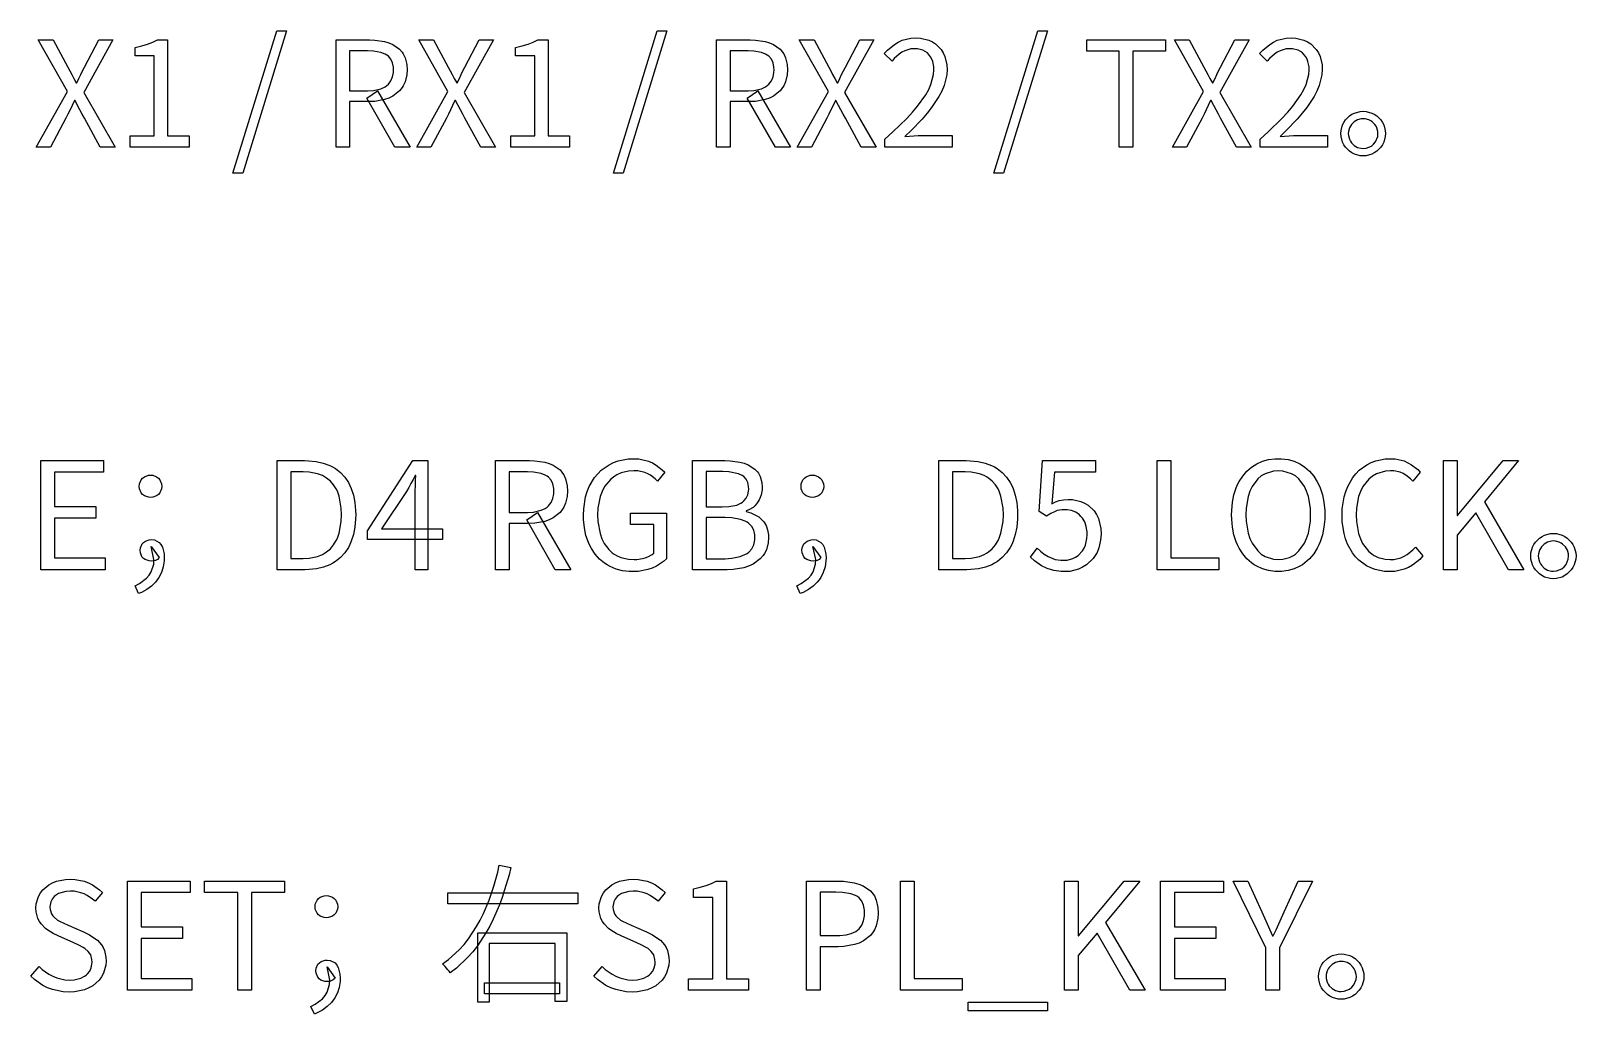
# Model space of a CAD drawing. Header units: millimetres. Extents: x 5 to 292, y 5 to 205.
# Drawn here: x 179.35 to 205.09, y 68.5 to 84.87 of the extents above; entities that cross this region are included whole.
import ezdxf

# ---------------------------------------------------------------- set-up
doc = ezdxf.new("R2010")
doc.units = ezdxf.units.MM
doc.layers.add('ANNOTATION', color=7, linetype='Continuous')

msp = doc.modelspace()

# ---------------------------------------------------------------- linework, layer by layer
at = {"layer": 'ANNOTATION'}
for points in [[(179.441, 82.936), (179.961, 83.859), (179.474, 84.72), (179.723, 84.72), (179.966, 84.265), (180, 84.203), (180.032, 84.142), (180.067, 84.077), (180.107, 84.002), (180.117, 84.002), (180.152, 84.077), (180.181, 84.142), (180.211, 84.203), (180.244, 84.265), (180.482, 84.72), (180.719, 84.72), (180.232, 83.846), (180.755, 82.936), (180.507, 82.936), (180.244, 83.418), (180.207, 83.485), (180.169, 83.554), (180.13, 83.628), (180.088, 83.708), (180.078, 83.708), (180.04, 83.628), (180.004, 83.554), (179.969, 83.485), (179.935, 83.418), (179.679, 82.936), (179.441, 82.936)], [(181.008, 82.936), (181.008, 83.121), (181.407, 83.121), (181.407, 84.452), (181.088, 84.452), (181.088, 84.593), (181.2, 84.618), (181.296, 84.647), (181.381, 84.681), (181.458, 84.72), (181.629, 84.72), (181.629, 83.121), (181.987, 83.121), (181.987, 82.936), (181.008, 82.936)], [(182.717, 82.5), (183.447, 84.869), (183.608, 84.869), (182.88, 82.5), (182.717, 82.5)], [(184.435, 82.936), (184.435, 84.72), (184.993, 84.72), (185.082, 84.717), (185.243, 84.693), (185.315, 84.673), (185.382, 84.645), (185.492, 84.567), (185.536, 84.516), (185.554, 84.487), (185.585, 84.423), (185.611, 84.309), (185.616, 84.221), (185.611, 84.136), (185.585, 84.022), (185.554, 83.956), (185.536, 83.925), (185.492, 83.87), (185.382, 83.782), (185.315, 83.75), (185.243, 83.725), (185.082, 83.696), (184.993, 83.693), (184.659, 83.693), (184.659, 82.936), (184.435, 82.936)], [(185.777, 82.936), (186.298, 83.859), (185.811, 84.72), (186.059, 84.72), (186.302, 84.265), (186.336, 84.203), (186.368, 84.142), (186.403, 84.077), (186.444, 84.002), (186.453, 84.002), (186.488, 84.077), (186.518, 84.142), (186.547, 84.203), (186.58, 84.265), (186.819, 84.72), (187.055, 84.72), (186.568, 83.846), (187.091, 82.936), (186.843, 82.936), (186.58, 83.418), (186.543, 83.485), (186.506, 83.554), (186.466, 83.628), (186.424, 83.708), (186.415, 83.708), (186.376, 83.628), (186.34, 83.554), (186.305, 83.485), (186.271, 83.418), (186.015, 82.936), (185.777, 82.936)], [(187.344, 82.936), (187.344, 83.121), (187.744, 83.121), (187.744, 84.452), (187.425, 84.452), (187.425, 84.593), (187.536, 84.618), (187.633, 84.647), (187.718, 84.681), (187.795, 84.72), (187.965, 84.72), (187.965, 83.121), (188.323, 83.121), (188.323, 82.936), (187.344, 82.936)], [(189.053, 82.5), (189.783, 84.869), (189.944, 84.869), (189.216, 82.5), (189.053, 82.5)], [(190.772, 82.936), (190.772, 84.72), (191.329, 84.72), (191.418, 84.717), (191.579, 84.693), (191.652, 84.673), (191.718, 84.645), (191.828, 84.567), (191.872, 84.516), (191.891, 84.487), (191.921, 84.423), (191.947, 84.309), (191.952, 84.221), (191.947, 84.136), (191.921, 84.022), (191.891, 83.956), (191.872, 83.925), (191.828, 83.87), (191.718, 83.782), (191.652, 83.75), (191.579, 83.725), (191.418, 83.696), (191.329, 83.693), (190.996, 83.693), (190.996, 82.936), (190.772, 82.936)], [(192.113, 82.936), (192.634, 83.859), (192.147, 84.72), (192.395, 84.72), (192.639, 84.265), (192.672, 84.203), (192.704, 84.142), (192.739, 84.077), (192.78, 84.002), (192.79, 84.002), (192.824, 84.077), (192.854, 84.142), (192.884, 84.203), (192.916, 84.265), (193.155, 84.72), (193.391, 84.72), (192.904, 83.846), (193.428, 82.936), (193.179, 82.936), (192.916, 83.418), (192.879, 83.485), (192.842, 83.554), (192.803, 83.628), (192.76, 83.708), (192.751, 83.708), (192.713, 83.628), (192.676, 83.554), (192.642, 83.485), (192.607, 83.418), (192.352, 82.936), (192.113, 82.936)], [(193.574, 82.936), (193.574, 83.067), (193.707, 83.188), (193.938, 83.411), (194.035, 83.515), (194.119, 83.614), (194.254, 83.802), (194.304, 83.891), (194.342, 83.977), (194.386, 84.141), (194.391, 84.219), (194.389, 84.269), (194.371, 84.36), (194.356, 84.401), (194.336, 84.439), (194.282, 84.502), (194.248, 84.526), (194.209, 84.546), (194.116, 84.569), (194.063, 84.572), (194.009, 84.568), (193.907, 84.539), (193.859, 84.513), (193.814, 84.482), (193.73, 84.408), (193.693, 84.365), (193.564, 84.491), (193.618, 84.548), (193.734, 84.643), (193.795, 84.681), (193.86, 84.712), (194.007, 84.747), (194.089, 84.752), (194.167, 84.748), (194.305, 84.715), (194.366, 84.687), (194.42, 84.651), (194.51, 84.56), (194.546, 84.504), (194.574, 84.443), (194.606, 84.305), (194.61, 84.228), (194.605, 84.139), (194.56, 83.959), (194.521, 83.868), (194.473, 83.776), (194.35, 83.591), (194.276, 83.497), (194.194, 83.402), (194.011, 83.209), (193.909, 83.111), (193.981, 83.116), (194.057, 83.122), (194.131, 83.127), (194.202, 83.128), (194.696, 83.128), (194.696, 82.936), (193.574, 82.936)], [(195.389, 82.5), (196.119, 84.869), (196.28, 84.869), (195.552, 82.5), (195.389, 82.5)], [(197.478, 82.936), (197.478, 84.53), (196.937, 84.53), (196.937, 84.72), (198.245, 84.72), (198.245, 84.53), (197.704, 84.53), (197.704, 82.936), (197.478, 82.936)], [(198.362, 82.936), (198.882, 83.859), (198.395, 84.72), (198.644, 84.72), (198.887, 84.265), (198.921, 84.203), (198.953, 84.142), (198.988, 84.077), (199.028, 84.002), (199.038, 84.002), (199.073, 84.077), (199.103, 84.142), (199.132, 84.203), (199.165, 84.265), (199.403, 84.72), (199.64, 84.72), (199.153, 83.846), (199.676, 82.936), (199.428, 82.936), (199.165, 83.418), (199.128, 83.485), (199.09, 83.554), (199.051, 83.628), (199.009, 83.708), (198.999, 83.708), (198.961, 83.628), (198.925, 83.554), (198.89, 83.485), (198.856, 83.418), (198.6, 82.936), (198.362, 82.936)], [(199.822, 82.936), (199.822, 83.067), (199.956, 83.188), (200.186, 83.411), (200.283, 83.515), (200.368, 83.614), (200.502, 83.802), (200.552, 83.891), (200.591, 83.977), (200.634, 84.141), (200.64, 84.219), (200.638, 84.269), (200.62, 84.36), (200.605, 84.401), (200.585, 84.439), (200.53, 84.502), (200.496, 84.526), (200.457, 84.546), (200.365, 84.569), (200.311, 84.572), (200.258, 84.568), (200.156, 84.539), (200.108, 84.513), (200.062, 84.482), (199.979, 84.408), (199.941, 84.365), (199.812, 84.491), (199.867, 84.548), (199.983, 84.643), (200.044, 84.681), (200.108, 84.712), (200.256, 84.747), (200.338, 84.752), (200.416, 84.748), (200.554, 84.715), (200.614, 84.687), (200.669, 84.651), (200.759, 84.56), (200.794, 84.504), (200.823, 84.443), (200.855, 84.305), (200.859, 84.228), (200.853, 84.139), (200.809, 83.959), (200.77, 83.868), (200.721, 83.776), (200.599, 83.591), (200.524, 83.497), (200.443, 83.402), (200.259, 83.209), (200.158, 83.111), (200.23, 83.116), (200.305, 83.122), (200.38, 83.127), (200.45, 83.128), (200.944, 83.128), (200.944, 82.936), (199.822, 82.936)], [(184.659, 83.873), (184.959, 83.873), (185.057, 83.878), (185.182, 83.907), (185.251, 83.939), (185.28, 83.959), (185.306, 83.982), (185.348, 84.037), (185.377, 84.102), (185.391, 84.179), (185.392, 84.221), (185.391, 84.263), (185.377, 84.338), (185.348, 84.399), (185.306, 84.448), (185.28, 84.467), (185.251, 84.483), (185.182, 84.51), (185.057, 84.533), (184.959, 84.538), (184.659, 84.538), (184.659, 83.873)], [(190.996, 83.873), (191.295, 83.873), (191.394, 83.878), (191.519, 83.907), (191.587, 83.939), (191.616, 83.959), (191.643, 83.982), (191.685, 84.037), (191.713, 84.102), (191.727, 84.179), (191.729, 84.221), (191.727, 84.263), (191.713, 84.338), (191.685, 84.399), (191.643, 84.448), (191.616, 84.467), (191.587, 84.483), (191.519, 84.51), (191.394, 84.533), (191.295, 84.538), (190.996, 84.538), (190.996, 83.873)], [(185.414, 82.936), (184.947, 83.751), (185.125, 83.871), (185.667, 82.936), (185.414, 82.936)], [(191.75, 82.936), (191.283, 83.751), (191.461, 83.871), (192.003, 82.936), (191.75, 82.936)], [(201.538, 83.53), (201.589, 83.527), (201.683, 83.502), (201.725, 83.48), (201.765, 83.453), (201.832, 83.386), (201.859, 83.346), (201.882, 83.303), (201.907, 83.21), (201.911, 83.16), (201.907, 83.11), (201.882, 83.017), (201.859, 82.974), (201.832, 82.934), (201.765, 82.866), (201.725, 82.839), (201.683, 82.816), (201.589, 82.791), (201.538, 82.788), (201.488, 82.791), (201.395, 82.816), (201.352, 82.839), (201.312, 82.866), (201.245, 82.934), (201.218, 82.974), (201.196, 83.017), (201.171, 83.11), (201.168, 83.16), (201.171, 83.21), (201.196, 83.303), (201.218, 83.346), (201.245, 83.386), (201.313, 83.453), (201.353, 83.48), (201.397, 83.502), (201.489, 83.527), (201.538, 83.53)], [(201.538, 82.912), (201.589, 82.916), (201.677, 82.952), (201.714, 82.983), (201.746, 83.021), (201.782, 83.11), (201.786, 83.16), (201.784, 83.192), (201.768, 83.253), (201.754, 83.282), (201.736, 83.308), (201.691, 83.353), (201.665, 83.371), (201.636, 83.386), (201.573, 83.403), (201.538, 83.406), (201.506, 83.403), (201.445, 83.386), (201.416, 83.371), (201.39, 83.353), (201.345, 83.308), (201.326, 83.282), (201.311, 83.253), (201.294, 83.192), (201.292, 83.16), (201.294, 83.127), (201.311, 83.064), (201.326, 83.034), (201.345, 83.007), (201.39, 82.962), (201.416, 82.944), (201.445, 82.93), (201.506, 82.914), (201.538, 82.912)], [(189.376, 75.867), (189.317, 75.868), (189.203, 75.882), (189.097, 75.91), (188.998, 75.952), (188.951, 75.978), (188.906, 76.008), (188.823, 76.076), (188.751, 76.156), (188.688, 76.249), (188.661, 76.3), (188.636, 76.354), (188.596, 76.47), (188.57, 76.596), (188.557, 76.733), (188.555, 76.806), (188.559, 76.913), (188.59, 77.111), (188.617, 77.201), (188.651, 77.285), (188.739, 77.433), (188.792, 77.497), (188.851, 77.554), (188.983, 77.647), (189.056, 77.683), (189.133, 77.711), (189.299, 77.743), (189.388, 77.747), (189.479, 77.743), (189.638, 77.708), (189.705, 77.677), (189.765, 77.641), (189.868, 77.564), (189.911, 77.524), (189.787, 77.375), (189.751, 77.41), (189.67, 77.471), (189.625, 77.497), (189.576, 77.519), (189.461, 77.544), (189.396, 77.547), (189.307, 77.541), (189.185, 77.512), (189.111, 77.478), (189.076, 77.457), (189.011, 77.408), (188.906, 77.281), (188.865, 77.203), (188.833, 77.117), (188.795, 76.922), (188.791, 76.813), (188.795, 76.702), (188.83, 76.503), (188.861, 76.415), (188.901, 76.336), (188.975, 76.236), (189.035, 76.181), (189.068, 76.157), (189.103, 76.136), (189.179, 76.102), (189.305, 76.073), (189.398, 76.067), (189.446, 76.069), (189.538, 76.083), (189.583, 76.095), (189.624, 76.111), (189.696, 76.15), (189.725, 76.174), (189.725, 76.65), (189.339, 76.65), (189.339, 76.84), (189.936, 76.84), (189.936, 76.077), (189.888, 76.033), (189.77, 75.958), (189.701, 75.926), (189.627, 75.9), (189.464, 75.87), (189.376, 75.867)], [(200.125, 75.867), (200.069, 75.868), (199.961, 75.883), (199.861, 75.912), (199.767, 75.955), (199.722, 75.982), (199.68, 76.012), (199.602, 76.082), (199.533, 76.164), (199.474, 76.258), (199.448, 76.31), (199.425, 76.365), (199.388, 76.481), (199.363, 76.607), (199.351, 76.742), (199.349, 76.813), (199.351, 76.885), (199.363, 77.021), (199.388, 77.146), (199.425, 77.261), (199.448, 77.315), (199.474, 77.366), (199.533, 77.458), (199.602, 77.538), (199.68, 77.606), (199.722, 77.636), (199.767, 77.662), (199.861, 77.704), (199.961, 77.731), (200.069, 77.745), (200.125, 77.747), (200.181, 77.745), (200.288, 77.731), (200.389, 77.703), (200.483, 77.661), (200.527, 77.635), (200.57, 77.605), (200.648, 77.537), (200.717, 77.456), (200.776, 77.364), (200.802, 77.314), (200.825, 77.26), (200.862, 77.146), (200.887, 77.021), (200.899, 76.885), (200.901, 76.813), (200.899, 76.742), (200.887, 76.607), (200.862, 76.481), (200.825, 76.365), (200.802, 76.31), (200.776, 76.258), (200.717, 76.164), (200.648, 76.082), (200.57, 76.012), (200.527, 75.982), (200.483, 75.955), (200.389, 75.912), (200.288, 75.883), (200.181, 75.868), (200.125, 75.867)], [(201.978, 75.867), (201.896, 75.871), (201.739, 75.902), (201.665, 75.93), (201.595, 75.965), (201.469, 76.057), (201.413, 76.114), (201.363, 76.178), (201.28, 76.326), (201.247, 76.41), (201.221, 76.501), (201.192, 76.698), (201.188, 76.806), (201.192, 76.913), (201.222, 77.111), (201.249, 77.201), (201.282, 77.285), (201.367, 77.433), (201.418, 77.497), (201.475, 77.554), (201.603, 77.647), (201.673, 77.683), (201.748, 77.711), (201.908, 77.743), (201.993, 77.747), (202.074, 77.743), (202.22, 77.709), (202.285, 77.679), (202.346, 77.644), (202.449, 77.566), (202.491, 77.524), (202.368, 77.375), (202.33, 77.412), (202.248, 77.474), (202.204, 77.499), (202.156, 77.52), (202.052, 77.544), (201.996, 77.547), (201.913, 77.541), (201.763, 77.496), (201.696, 77.457), (201.635, 77.408), (201.534, 77.281), (201.495, 77.203), (201.464, 77.117), (201.428, 76.922), (201.423, 76.813), (201.428, 76.702), (201.462, 76.503), (201.493, 76.415), (201.531, 76.336), (201.629, 76.208), (201.688, 76.157), (201.721, 76.136), (201.79, 76.102), (201.904, 76.073), (201.988, 76.067), (202.051, 76.071), (202.167, 76.098), (202.22, 76.122), (202.27, 76.152), (202.365, 76.227), (202.409, 76.273), (202.536, 76.127), (202.481, 76.068), (202.36, 75.972), (202.293, 75.935), (202.222, 75.905), (202.065, 75.871), (201.978, 75.867)], [(179.516, 75.899), (179.516, 77.715), (180.562, 77.715), (180.562, 77.522), (179.744, 77.522), (179.744, 76.952), (180.433, 76.952), (180.433, 76.756), (179.744, 76.756), (179.744, 76.095), (180.589, 76.095), (180.589, 75.899), (179.516, 75.899)], [(181.345, 77.103), (181.309, 77.106), (181.243, 77.131), (181.213, 77.152), (181.189, 77.179), (181.16, 77.246), (181.156, 77.286), (181.16, 77.328), (181.189, 77.396), (181.213, 77.424), (181.243, 77.446), (181.309, 77.471), (181.345, 77.475), (181.381, 77.471), (181.446, 77.446), (181.476, 77.424), (181.501, 77.396), (181.529, 77.328), (181.533, 77.286), (181.529, 77.246), (181.501, 77.179), (181.476, 77.152), (181.446, 77.131), (181.381, 77.106), (181.345, 77.103)], [(183.453, 75.899), (183.453, 77.715), (183.907, 77.715), (183.976, 77.713), (184.104, 77.7), (184.222, 77.674), (184.328, 77.634), (184.377, 77.61), (184.424, 77.582), (184.507, 77.517), (184.579, 77.441), (184.639, 77.352), (184.665, 77.303), (184.688, 77.252), (184.724, 77.141), (184.748, 77.018), (184.76, 76.884), (184.762, 76.813), (184.76, 76.743), (184.748, 76.609), (184.724, 76.486), (184.688, 76.373), (184.665, 76.32), (184.639, 76.27), (184.58, 76.18), (184.508, 76.101), (184.426, 76.035), (184.38, 76.006), (184.332, 75.981), (184.227, 75.941), (184.111, 75.914), (183.984, 75.9), (183.917, 75.899), (183.453, 75.899)], [(183.681, 76.087), (183.887, 76.087), (183.989, 76.092), (184.126, 76.12), (184.206, 76.152), (184.243, 76.173), (184.277, 76.195), (184.339, 76.248), (184.393, 76.31), (184.437, 76.382), (184.456, 76.421), (184.487, 76.507), (184.522, 76.703), (184.526, 76.813), (184.522, 76.925), (184.487, 77.121), (184.456, 77.204), (184.437, 77.243), (184.393, 77.313), (184.339, 77.373), (184.277, 77.424), (184.243, 77.446), (184.206, 77.465), (184.126, 77.497), (183.989, 77.524), (183.887, 77.529), (183.681, 77.529), (183.681, 76.087)], [(185.75, 75.899), (185.75, 77.138), (185.752, 77.212), (185.755, 77.301), (185.76, 77.391), (185.763, 77.467), (185.753, 77.467), (185.718, 77.402), (185.682, 77.335), (185.645, 77.267), (185.607, 77.2), (185.193, 76.58), (186.207, 76.58), (186.207, 76.399), (184.957, 76.399), (184.957, 76.548), (185.713, 77.715), (185.963, 77.715), (185.963, 75.899), (185.75, 75.899)], [(187.088, 75.899), (187.088, 77.715), (187.656, 77.715), (187.746, 77.712), (187.91, 77.688), (187.984, 77.667), (188.052, 77.639), (188.164, 77.559), (188.208, 77.507), (188.228, 77.478), (188.258, 77.413), (188.285, 77.297), (188.29, 77.207), (188.285, 77.12), (188.258, 77.005), (188.228, 76.937), (188.208, 76.906), (188.164, 76.85), (188.052, 76.76), (187.984, 76.727), (187.91, 76.702), (187.746, 76.673), (187.656, 76.669), (187.316, 76.669), (187.316, 75.899), (187.088, 75.899)], [(187.316, 76.853), (187.621, 76.853), (187.722, 76.858), (187.849, 76.887), (187.918, 76.92), (187.948, 76.941), (187.975, 76.964), (188.018, 77.019), (188.046, 77.086), (188.061, 77.164), (188.062, 77.207), (188.061, 77.25), (188.046, 77.326), (188.018, 77.388), (187.975, 77.438), (187.948, 77.457), (187.918, 77.474), (187.849, 77.501), (187.722, 77.525), (187.621, 77.529), (187.316, 77.529), (187.316, 76.853)], [(190.369, 75.899), (190.369, 77.715), (190.907, 77.715), (190.997, 77.712), (191.16, 77.69), (191.233, 77.671), (191.299, 77.645), (191.409, 77.574), (191.452, 77.529), (191.471, 77.504), (191.5, 77.448), (191.526, 77.348), (191.531, 77.272), (191.529, 77.228), (191.514, 77.143), (191.5, 77.102), (191.483, 77.063), (191.438, 76.993), (191.41, 76.963), (191.379, 76.936), (191.307, 76.893), (191.266, 76.878), (191.266, 76.865), (191.343, 76.845), (191.476, 76.776), (191.531, 76.726), (191.556, 76.698), (191.595, 76.634), (191.621, 76.56), (191.634, 76.477), (191.636, 76.432), (191.63, 76.346), (191.601, 76.232), (191.568, 76.166), (191.547, 76.135), (191.499, 76.08), (191.378, 75.991), (191.305, 75.958), (191.224, 75.932), (191.045, 75.902), (190.947, 75.899), (190.369, 75.899)], [(190.597, 76.945), (190.867, 76.945), (190.977, 76.949), (191.109, 76.975), (191.177, 77.005), (191.204, 77.024), (191.228, 77.044), (191.266, 77.091), (191.292, 77.146), (191.305, 77.208), (191.306, 77.242), (191.304, 77.281), (191.291, 77.349), (191.264, 77.406), (191.223, 77.451), (191.198, 77.468), (191.138, 77.497), (190.977, 77.53), (190.877, 77.534), (190.597, 77.534), (190.597, 76.945)], [(192.366, 77.103), (192.33, 77.106), (192.265, 77.131), (192.235, 77.152), (192.21, 77.179), (192.182, 77.246), (192.178, 77.286), (192.182, 77.328), (192.21, 77.396), (192.235, 77.424), (192.265, 77.446), (192.33, 77.471), (192.366, 77.475), (192.403, 77.471), (192.468, 77.446), (192.498, 77.424), (192.523, 77.396), (192.551, 77.328), (192.555, 77.286), (192.551, 77.246), (192.523, 77.179), (192.498, 77.152), (192.468, 77.131), (192.403, 77.106), (192.366, 77.103)], [(194.475, 75.899), (194.475, 77.715), (194.929, 77.715), (194.997, 77.713), (195.126, 77.7), (195.244, 77.674), (195.35, 77.634), (195.399, 77.61), (195.445, 77.582), (195.529, 77.517), (195.601, 77.441), (195.661, 77.352), (195.687, 77.303), (195.71, 77.252), (195.746, 77.141), (195.77, 77.018), (195.782, 76.884), (195.784, 76.813), (195.782, 76.743), (195.77, 76.609), (195.746, 76.486), (195.71, 76.373), (195.687, 76.32), (195.661, 76.27), (195.601, 76.18), (195.53, 76.101), (195.448, 76.035), (195.402, 76.006), (195.354, 75.981), (195.249, 75.941), (195.133, 75.914), (195.006, 75.9), (194.939, 75.899), (194.475, 75.899)], [(194.703, 76.087), (194.909, 76.087), (195.011, 76.092), (195.148, 76.12), (195.228, 76.152), (195.265, 76.173), (195.299, 76.195), (195.361, 76.248), (195.414, 76.31), (195.459, 76.382), (195.477, 76.421), (195.508, 76.507), (195.544, 76.703), (195.548, 76.813), (195.544, 76.925), (195.508, 77.121), (195.477, 77.204), (195.459, 77.243), (195.414, 77.313), (195.361, 77.373), (195.299, 77.424), (195.265, 77.446), (195.228, 77.465), (195.148, 77.497), (195.011, 77.524), (194.909, 77.529), (194.703, 77.529), (194.703, 76.087)], [(196.579, 75.867), (196.51, 75.869), (196.386, 75.886), (196.33, 75.901), (196.278, 75.92), (196.184, 75.964), (196.142, 75.991), (196.065, 76.047), (195.997, 76.107), (196.111, 76.256), (196.166, 76.205), (196.226, 76.157), (196.294, 76.116), (196.371, 76.083), (196.413, 76.071), (196.506, 76.057), (196.557, 76.055), (196.609, 76.058), (196.706, 76.084), (196.751, 76.107), (196.793, 76.136), (196.863, 76.21), (196.891, 76.255), (196.914, 76.306), (196.94, 76.42), (196.943, 76.483), (196.942, 76.531), (196.929, 76.617), (196.903, 76.693), (196.865, 76.758), (196.84, 76.787), (196.814, 76.813), (196.754, 76.854), (196.685, 76.882), (196.608, 76.896), (196.567, 76.897), (196.523, 76.896), (196.445, 76.882), (196.41, 76.87), (196.34, 76.837), (196.264, 76.791), (196.143, 76.868), (196.202, 77.715), (197.084, 77.715), (197.084, 77.522), (196.401, 77.522), (196.353, 76.996), (196.414, 77.027), (196.478, 77.05), (196.548, 77.064), (196.626, 77.068), (196.7, 77.065), (196.838, 77.034), (196.901, 77.008), (196.96, 76.973), (197.059, 76.878), (197.099, 76.818), (197.132, 76.749), (197.169, 76.584), (197.174, 76.488), (197.168, 76.393), (197.14, 76.264), (197.108, 76.187), (197.088, 76.151), (197.042, 76.086), (196.931, 75.98), (196.866, 75.939), (196.797, 75.908), (196.654, 75.871), (196.579, 75.867)], [(198.11, 75.899), (198.11, 77.715), (198.338, 77.715), (198.338, 76.095), (199.134, 76.095), (199.134, 75.899), (198.11, 75.899)], [(200.125, 76.067), (200.204, 76.073), (200.313, 76.103), (200.379, 76.137), (200.41, 76.159), (200.467, 76.21), (200.561, 76.34), (200.598, 76.419), (200.628, 76.507), (200.661, 76.704), (200.665, 76.813), (200.661, 76.923), (200.628, 77.12), (200.598, 77.206), (200.561, 77.284), (200.467, 77.41), (200.41, 77.459), (200.346, 77.497), (200.204, 77.541), (200.125, 77.547), (200.047, 77.541), (199.905, 77.497), (199.841, 77.459), (199.783, 77.41), (199.689, 77.284), (199.652, 77.206), (199.622, 77.12), (199.589, 76.923), (199.585, 76.813), (199.589, 76.704), (199.622, 76.507), (199.652, 76.419), (199.689, 76.34), (199.783, 76.21), (199.841, 76.159), (199.905, 76.119), (200.047, 76.073), (200.125, 76.067)], [(202.875, 75.899), (202.875, 77.715), (203.103, 77.715), (203.103, 76.803), (203.108, 76.803), (203.869, 77.715), (204.129, 77.715), (203.559, 77.026), (204.216, 75.899), (203.961, 75.899), (203.416, 76.845), (203.103, 76.474), (203.103, 75.899), (202.875, 75.899)], [(188.085, 75.899), (187.609, 76.729), (187.79, 76.85), (188.342, 75.899), (188.085, 75.899)], [(190.597, 76.082), (190.914, 76.082), (191.024, 76.088), (191.166, 76.116), (191.244, 76.149), (191.279, 76.169), (191.309, 76.192), (191.359, 76.248), (191.391, 76.315), (191.408, 76.395), (191.41, 76.439), (191.408, 76.48), (191.392, 76.554), (191.359, 76.616), (191.311, 76.667), (191.281, 76.688), (191.247, 76.706), (191.169, 76.736), (191.026, 76.761), (190.914, 76.766), (190.597, 76.766), (190.597, 76.082)], [(204.707, 76.504), (204.759, 76.5), (204.854, 76.475), (204.897, 76.452), (204.937, 76.425), (205.006, 76.357), (205.034, 76.316), (205.056, 76.272), (205.083, 76.178), (205.086, 76.127), (205.083, 76.076), (205.056, 75.981), (205.034, 75.937), (205.006, 75.896), (204.937, 75.828), (204.897, 75.8), (204.854, 75.777), (204.759, 75.751), (204.707, 75.748), (204.656, 75.751), (204.561, 75.777), (204.517, 75.8), (204.476, 75.828), (204.408, 75.896), (204.381, 75.937), (204.359, 75.981), (204.333, 76.076), (204.33, 76.127), (204.333, 76.178), (204.359, 76.272), (204.381, 76.316), (204.408, 76.357), (204.477, 76.425), (204.518, 76.452), (204.562, 76.475), (204.657, 76.5), (204.707, 76.504)], [(181.144, 75.5), (181.087, 75.629), (181.16, 75.667), (181.278, 75.756), (181.322, 75.807), (181.357, 75.863), (181.397, 75.993), (181.402, 76.067), (181.355, 76.285), (181.488, 76.099), (181.459, 76.071), (181.426, 76.054), (181.392, 76.045), (181.357, 76.042), (181.32, 76.045), (181.254, 76.067), (181.226, 76.087), (181.202, 76.112), (181.175, 76.179), (181.171, 76.221), (181.175, 76.263), (181.203, 76.329), (181.228, 76.354), (181.258, 76.374), (181.323, 76.397), (181.359, 76.399), (181.408, 76.394), (181.488, 76.353), (181.518, 76.317), (181.542, 76.273), (181.569, 76.163), (181.573, 76.097), (181.571, 76.044), (181.556, 75.944), (181.528, 75.852), (181.484, 75.768), (181.457, 75.729), (181.427, 75.692), (181.359, 75.625), (181.281, 75.568), (181.192, 75.52), (181.144, 75.5)], [(192.166, 75.5), (192.109, 75.629), (192.182, 75.667), (192.3, 75.756), (192.344, 75.807), (192.379, 75.863), (192.418, 75.993), (192.423, 76.067), (192.377, 76.285), (192.51, 76.099), (192.481, 76.071), (192.448, 76.054), (192.414, 76.045), (192.379, 76.042), (192.342, 76.045), (192.276, 76.067), (192.248, 76.087), (192.224, 76.112), (192.196, 76.179), (192.193, 76.221), (192.197, 76.263), (192.225, 76.329), (192.25, 76.354), (192.28, 76.374), (192.345, 76.397), (192.381, 76.399), (192.43, 76.394), (192.51, 76.353), (192.54, 76.317), (192.564, 76.273), (192.591, 76.163), (192.595, 76.097), (192.593, 76.044), (192.578, 75.944), (192.549, 75.852), (192.506, 75.768), (192.479, 75.729), (192.449, 75.692), (192.381, 75.625), (192.303, 75.568), (192.214, 75.52), (192.166, 75.5)], [(204.707, 75.874), (204.758, 75.879), (204.848, 75.915), (204.886, 75.947), (204.918, 75.986), (204.955, 76.076), (204.959, 76.127), (204.957, 76.16), (204.94, 76.222), (204.926, 76.251), (204.908, 76.278), (204.862, 76.323), (204.835, 76.342), (204.806, 76.357), (204.742, 76.375), (204.707, 76.377), (204.674, 76.375), (204.612, 76.357), (204.582, 76.342), (204.555, 76.323), (204.51, 76.278), (204.491, 76.251), (204.476, 76.222), (204.458, 76.16), (204.456, 76.127), (204.458, 76.093), (204.476, 76.029), (204.491, 75.999), (204.51, 75.972), (204.555, 75.926), (204.582, 75.907), (204.612, 75.893), (204.674, 75.876), (204.707, 75.874)], [(187.153, 70.98), (187.346, 70.943), (187.315, 70.817), (187.242, 70.567), (187.201, 70.442), (187.156, 70.32), (187.053, 70.081), (186.994, 69.964), (186.931, 69.851), (186.789, 69.637), (186.71, 69.537), (186.626, 69.441), (186.439, 69.267), (186.335, 69.189), (186.318, 69.212), (186.298, 69.238), (186.275, 69.265), (186.253, 69.291), (186.231, 69.316), (186.209, 69.337), (186.307, 69.41), (186.486, 69.571), (186.566, 69.661), (186.64, 69.755), (186.774, 69.956), (186.833, 70.062), (186.888, 70.172), (186.984, 70.396), (187.025, 70.512), (187.062, 70.628), (187.126, 70.863), (187.153, 70.98)], [(179.987, 68.867), (179.892, 68.871), (179.714, 68.907), (179.631, 68.938), (179.553, 68.978), (179.413, 69.075), (179.352, 69.134), (179.489, 69.293), (179.539, 69.245), (179.653, 69.163), (179.717, 69.129), (179.783, 69.102), (179.919, 69.071), (179.989, 69.067), (180.075, 69.072), (180.184, 69.099), (180.244, 69.13), (180.27, 69.149), (180.294, 69.17), (180.332, 69.217), (180.357, 69.271), (180.369, 69.33), (180.371, 69.362), (180.368, 69.408), (180.348, 69.485), (180.33, 69.516), (180.308, 69.543), (180.253, 69.591), (180.221, 69.611), (180.148, 69.649), (180.066, 69.687), (179.806, 69.801), (179.721, 69.843), (179.636, 69.895), (179.595, 69.926), (179.524, 70), (179.494, 70.044), (179.469, 70.092), (179.44, 70.204), (179.437, 70.267), (179.441, 70.335), (179.478, 70.46), (179.511, 70.516), (179.552, 70.567), (179.653, 70.651), (179.714, 70.685), (179.781, 70.712), (179.928, 70.743), (180.009, 70.747), (180.089, 70.743), (180.24, 70.712), (180.31, 70.685), (180.376, 70.652), (180.492, 70.571), (180.542, 70.524), (180.423, 70.378), (180.38, 70.415), (180.287, 70.476), (180.238, 70.501), (180.186, 70.521), (180.072, 70.544), (180.009, 70.547), (179.936, 70.542), (179.813, 70.507), (179.762, 70.476), (179.74, 70.457), (179.706, 70.416), (179.682, 70.368), (179.671, 70.314), (179.669, 70.284), (179.672, 70.241), (179.695, 70.168), (179.715, 70.138), (179.74, 70.111), (179.797, 70.065), (179.83, 70.046), (179.901, 70.012), (179.972, 69.979), (180.23, 69.868), (180.329, 69.819), (180.419, 69.761), (180.459, 69.728), (180.527, 69.651), (180.554, 69.607), (180.576, 69.559), (180.601, 69.446), (180.604, 69.382), (180.599, 69.312), (180.562, 69.181), (180.529, 69.121), (180.488, 69.065), (180.381, 68.972), (180.316, 68.935), (180.243, 68.905), (180.079, 68.871), (179.987, 68.867)], [(180.96, 68.899), (180.96, 70.715), (182.006, 70.715), (182.006, 70.522), (181.188, 70.522), (181.188, 69.952), (181.877, 69.952), (181.877, 69.756), (181.188, 69.756), (181.188, 69.095), (182.034, 69.095), (182.034, 68.899), (180.96, 68.899)], [(182.797, 68.899), (182.797, 70.522), (182.246, 70.522), (182.246, 70.715), (183.577, 70.715), (183.577, 70.522), (183.027, 70.522), (183.027, 68.899), (182.797, 68.899)], [(186.293, 70.517), (188.459, 70.517), (188.459, 70.336), (186.293, 70.336), (186.293, 70.517)], [(189.363, 68.867), (189.268, 68.871), (189.091, 68.907), (189.008, 68.938), (188.929, 68.978), (188.79, 69.075), (188.729, 69.134), (188.865, 69.293), (188.916, 69.245), (189.03, 69.163), (189.093, 69.129), (189.159, 69.102), (189.296, 69.071), (189.366, 69.067), (189.451, 69.072), (189.56, 69.099), (189.62, 69.13), (189.647, 69.149), (189.67, 69.17), (189.708, 69.217), (189.733, 69.271), (189.746, 69.33), (189.747, 69.362), (189.745, 69.408), (189.724, 69.485), (189.706, 69.516), (189.684, 69.543), (189.63, 69.591), (189.597, 69.611), (189.524, 69.649), (189.442, 69.687), (189.182, 69.801), (189.098, 69.843), (189.013, 69.895), (188.972, 69.926), (188.9, 70), (188.87, 70.044), (188.845, 70.092), (188.817, 70.204), (188.813, 70.267), (188.818, 70.335), (188.855, 70.46), (188.887, 70.516), (188.928, 70.567), (189.029, 70.651), (189.09, 70.685), (189.157, 70.712), (189.305, 70.743), (189.385, 70.747), (189.466, 70.743), (189.616, 70.712), (189.687, 70.685), (189.753, 70.652), (189.868, 70.571), (189.918, 70.524), (189.799, 70.378), (189.756, 70.415), (189.664, 70.476), (189.615, 70.501), (189.563, 70.521), (189.448, 70.544), (189.385, 70.547), (189.312, 70.542), (189.189, 70.507), (189.139, 70.476), (189.117, 70.457), (189.082, 70.416), (189.059, 70.368), (189.047, 70.314), (189.046, 70.284), (189.049, 70.241), (189.072, 70.168), (189.092, 70.138), (189.116, 70.111), (189.174, 70.065), (189.207, 70.046), (189.277, 70.012), (189.348, 69.979), (189.606, 69.868), (189.705, 69.819), (189.795, 69.761), (189.836, 69.728), (189.904, 69.651), (189.931, 69.607), (189.952, 69.559), (189.977, 69.446), (189.98, 69.382), (189.975, 69.312), (189.938, 69.181), (189.906, 69.121), (189.865, 69.065), (189.758, 68.972), (189.692, 68.935), (189.62, 68.905), (189.455, 68.871), (189.363, 68.867)], [(190.305, 68.899), (190.305, 69.087), (190.711, 69.087), (190.711, 70.442), (190.386, 70.442), (190.386, 70.586), (190.5, 70.611), (190.598, 70.641), (190.685, 70.675), (190.763, 70.715), (190.937, 70.715), (190.937, 69.087), (191.301, 69.087), (191.301, 68.899), (190.305, 68.899)], [(192.267, 68.899), (192.267, 70.715), (192.785, 70.715), (192.884, 70.712), (193.062, 70.687), (193.142, 70.664), (193.214, 70.635), (193.333, 70.551), (193.38, 70.497), (193.4, 70.467), (193.431, 70.398), (193.459, 70.276), (193.464, 70.182), (193.459, 70.091), (193.431, 69.97), (193.4, 69.9), (193.38, 69.868), (193.334, 69.81), (193.216, 69.717), (193.144, 69.683), (193.066, 69.656), (192.891, 69.626), (192.795, 69.622), (192.495, 69.622), (192.495, 68.899), (192.267, 68.899)], [(192.495, 69.808), (192.765, 69.808), (192.823, 69.81), (192.927, 69.821), (193.015, 69.843), (193.089, 69.876), (193.12, 69.897), (193.147, 69.921), (193.191, 69.979), (193.22, 70.051), (193.234, 70.135), (193.236, 70.182), (193.234, 70.23), (193.219, 70.314), (193.189, 70.382), (193.144, 70.434), (193.116, 70.455), (193.084, 70.472), (193.009, 70.5), (192.868, 70.525), (192.755, 70.529), (192.495, 70.529), (192.495, 69.808)], [(193.836, 68.899), (193.836, 70.715), (194.064, 70.715), (194.064, 69.095), (194.859, 69.095), (194.859, 68.899), (193.836, 68.899)], [(196.566, 68.899), (196.566, 70.715), (196.794, 70.715), (196.794, 69.803), (196.799, 69.803), (197.56, 70.715), (197.82, 70.715), (197.25, 70.026), (197.907, 68.899), (197.652, 68.899), (197.107, 69.845), (196.794, 69.474), (196.794, 68.899), (196.566, 68.899)], [(198.167, 68.899), (198.167, 70.715), (199.213, 70.715), (199.213, 70.522), (198.395, 70.522), (198.395, 69.952), (199.084, 69.952), (199.084, 69.756), (198.395, 69.756), (198.395, 69.095), (199.24, 69.095), (199.24, 68.899), (198.167, 68.899)], [(199.919, 68.899), (199.919, 69.603), (199.374, 70.715), (199.617, 70.715), (199.852, 70.202), (199.896, 70.102), (199.939, 70.004), (199.983, 69.905), (200.031, 69.803), (200.04, 69.803), (200.089, 69.905), (200.135, 70.004), (200.179, 70.102), (200.224, 70.202), (200.457, 70.715), (200.695, 70.715), (200.147, 69.603), (200.147, 68.899), (199.919, 68.899)], [(184.273, 70.103), (184.237, 70.106), (184.172, 70.131), (184.142, 70.152), (184.117, 70.179), (184.089, 70.246), (184.085, 70.286), (184.089, 70.328), (184.117, 70.396), (184.142, 70.424), (184.172, 70.446), (184.237, 70.471), (184.273, 70.475), (184.31, 70.471), (184.375, 70.446), (184.405, 70.424), (184.43, 70.396), (184.458, 70.328), (184.462, 70.286), (184.458, 70.246), (184.43, 70.179), (184.405, 70.152), (184.375, 70.131), (184.31, 70.106), (184.273, 70.103)], [(186.796, 69.855), (188.278, 69.855), (188.278, 68.711), (188.084, 68.711), (188.084, 69.674), (186.982, 69.674), (186.982, 68.698), (186.796, 68.698), (186.796, 69.855)], [(201.173, 69.504), (201.225, 69.5), (201.32, 69.475), (201.364, 69.452), (201.404, 69.425), (201.472, 69.357), (201.5, 69.316), (201.523, 69.272), (201.549, 69.178), (201.552, 69.127), (201.549, 69.076), (201.523, 68.981), (201.5, 68.937), (201.472, 68.896), (201.404, 68.828), (201.364, 68.8), (201.32, 68.777), (201.225, 68.751), (201.173, 68.748), (201.122, 68.751), (201.027, 68.777), (200.983, 68.8), (200.943, 68.828), (200.875, 68.896), (200.847, 68.937), (200.825, 68.981), (200.8, 69.076), (200.796, 69.127), (200.8, 69.178), (200.825, 69.272), (200.847, 69.316), (200.875, 69.357), (200.943, 69.425), (200.985, 69.452), (201.029, 69.475), (201.123, 69.5), (201.173, 69.504)], [(184.073, 68.5), (184.016, 68.629), (184.089, 68.667), (184.207, 68.756), (184.251, 68.807), (184.286, 68.863), (184.325, 68.993), (184.33, 69.067), (184.284, 69.285), (184.417, 69.099), (184.388, 69.071), (184.355, 69.054), (184.321, 69.045), (184.286, 69.042), (184.249, 69.045), (184.183, 69.067), (184.155, 69.087), (184.131, 69.112), (184.103, 69.179), (184.1, 69.221), (184.104, 69.263), (184.132, 69.329), (184.157, 69.354), (184.187, 69.374), (184.252, 69.397), (184.288, 69.399), (184.337, 69.394), (184.417, 69.353), (184.447, 69.317), (184.471, 69.273), (184.498, 69.163), (184.502, 69.097), (184.5, 69.044), (184.485, 68.944), (184.456, 68.852), (184.413, 68.768), (184.386, 68.729), (184.356, 68.692), (184.288, 68.625), (184.21, 68.568), (184.121, 68.52), (184.073, 68.5)], [(201.173, 68.874), (201.224, 68.879), (201.314, 68.915), (201.352, 68.947), (201.384, 68.986), (201.421, 69.076), (201.426, 69.127), (201.423, 69.16), (201.407, 69.222), (201.392, 69.251), (201.374, 69.278), (201.329, 69.323), (201.302, 69.342), (201.272, 69.357), (201.208, 69.375), (201.173, 69.377), (201.14, 69.375), (201.078, 69.357), (201.049, 69.342), (201.022, 69.323), (200.976, 69.278), (200.957, 69.251), (200.942, 69.222), (200.925, 69.16), (200.923, 69.127), (200.925, 69.093), (200.942, 69.029), (200.957, 68.999), (200.976, 68.972), (201.022, 68.926), (201.049, 68.907), (201.078, 68.893), (201.14, 68.876), (201.173, 68.874)], [(186.907, 69.018), (188.156, 69.018), (188.156, 68.837), (186.907, 68.837), (186.907, 69.018)], [(194.963, 68.552), (194.963, 68.701), (196.282, 68.701), (196.282, 68.552), (194.963, 68.552)]]:
    msp.add_lwpolyline(points, close=True, dxfattribs=at)

doc.saveas('drawing.dxf')
